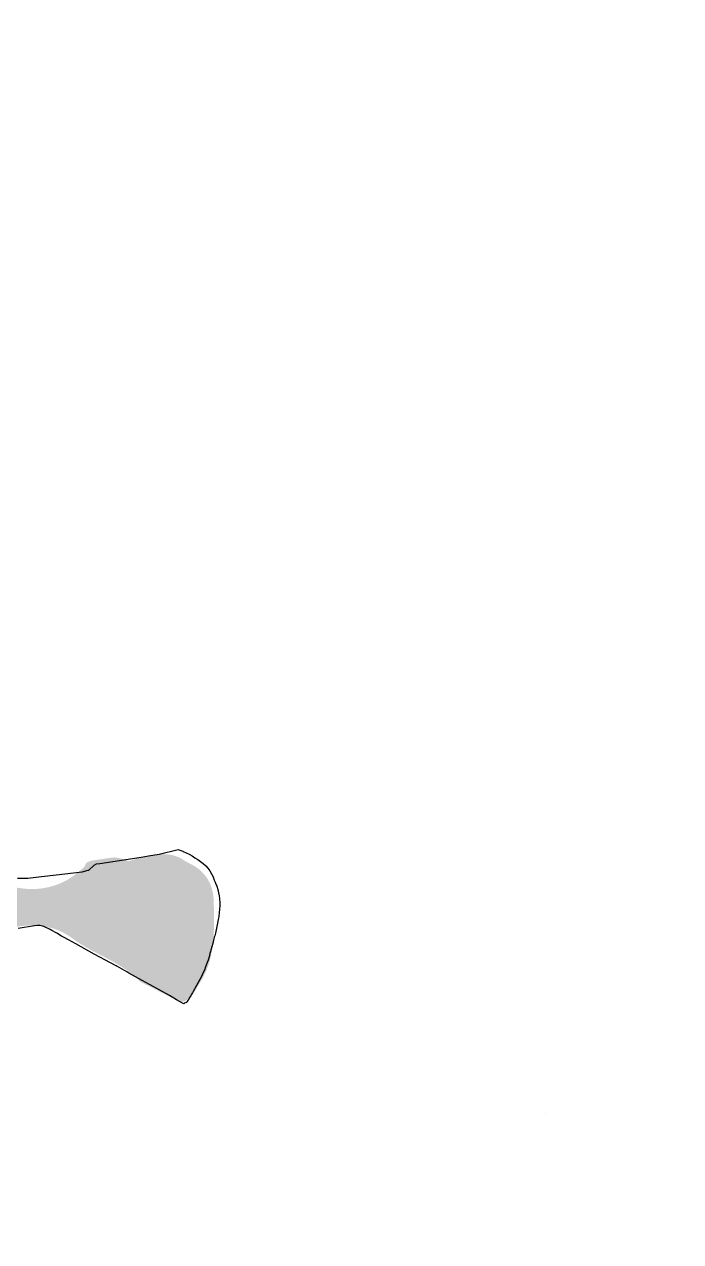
# Model space of a CAD drawing. Header units: inches. Extents: x 692273 to 716502, y 9316467 to 9326563.
# Drawn here: x 705400 to 707269, y 9318757 to 9322224 of the extents above; entities that cross this region are included whole.
import ezdxf

# ---------------------------------------------------------------- set-up
doc = ezdxf.new("R2010")
doc.units = ezdxf.units.IN
doc.header["$MEASUREMENT"] = 0
doc.layers.add('Land Value', color=7, linetype='Continuous')

msp = doc.modelspace()

# ---------------------------------------------------------------- hatches: boundary and pattern name
at = {"layer": 'Land Value', "transparency": 33554687}
h = msp.add_hatch(color=1, dxfattribs=at)
h.dxf.hatch_style = 2
h.paths.add_polyline_path([(705807.5, 9322223.6), (705807.5, 9322223.6)])
h = msp.add_hatch(color=3, dxfattribs=at)
h.dxf.hatch_style = 2
edge = h.paths.add_edge_path()
edge.add_spline(control_points=[(707267.7, 9322204.2), (707268, 9322203.9), (707268.3, 9322203.7), (707268.5, 9322203.4), (707268.5, 9322203.4), (707268.5, 9322203.4), (707268.5, 9322203.4), (707268.3, 9322203.7), (707268, 9322203.9), (707267.7, 9322204.2)], knot_values=[0, 0, 0, 0, 1, 1, 1, 2, 2, 2, 3, 3, 3, 3], degree=3, periodic=0)
h = msp.add_hatch(color=1, dxfattribs=at)
h.dxf.hatch_style = 2
edge = h.paths.add_edge_path()
edge.add_spline(control_points=[(705705.4, 9322143.3), (705705.5, 9322143.1), (705705.6, 9322142.9), (705705.7, 9322142.7), (705705.8, 9322142.7), (705705.9, 9322142.7), (705706, 9322142.7), (705706, 9322142.7), (705705.4, 9322143.3), (705705.4, 9322143.3)], knot_values=[0, 0, 0, 0, 1, 1, 1, 2, 2, 2, 3, 3, 3, 3], degree=3, periodic=0)
h = msp.add_hatch(color=1, dxfattribs=at)
h.dxf.hatch_style = 2
h.paths.add_polyline_path([(705847.3, 9322163.6), (705847.3, 9322163.6), (705847.3, 9322163.6)])
h = msp.add_hatch(color=1, dxfattribs=at)
h.dxf.hatch_style = 2
edge = h.paths.add_edge_path()
edge.add_spline(control_points=[(705847.4, 9322062.3), (705847.6, 9322062), (705847.9, 9322061.8), (705848.1, 9322061.5), (705848.1, 9322061.5), (705848.1, 9322061.5), (705848.1, 9322061.5), (705848.1, 9322061.5), (705847.4, 9322062.3), (705847.4, 9322062.3)], knot_values=[0, 0, 0, 0, 1, 1, 1, 2, 2, 2, 3, 3, 3, 3], degree=3, periodic=0)
h = msp.add_hatch(color=1, dxfattribs=at)
h.dxf.hatch_style = 2
h.paths.add_polyline_path([(705401.2, 9321758), (705401.2, 9321758), (705401.2, 9321758)])
h = msp.add_hatch(color=3, dxfattribs=at)
h.dxf.hatch_style = 2
h.paths.add_polyline_path([(705807.6, 9321656.6), (705807.6, 9321656.6), (705807.6, 9321656.6)])
h = msp.add_hatch(color=2, dxfattribs=at)
h.dxf.hatch_style = 2
edge = h.paths.add_edge_path()
edge.add_spline(control_points=[(706395.8, 9321596.3), (706395.8, 9321596.1), (706395.8, 9321595.9), (706395.8, 9321595.7), (706396, 9321595.8), (706396.2, 9321595.8), (706396.3, 9321595.8), (706396.3, 9321595.8), (706395.8, 9321596.3), (706395.8, 9321596.3)], knot_values=[0, 0, 0, 0, 1, 1, 1, 2, 2, 2, 3, 3, 3, 3], degree=3, periodic=0)
h = msp.add_hatch(color=3, dxfattribs=at)
h.dxf.hatch_style = 2
edge = h.paths.add_edge_path()
edge.add_spline(control_points=[(705888.4, 9321555), (705888.6, 9321555), (705888.8, 9321555), (705888.9, 9321555), (705888.9, 9321555), (705888.5, 9321555.5), (705888.5, 9321555.5), (705888.4, 9321555.4), (705888.4, 9321555.2), (705888.4, 9321555)], knot_values=[0, 0, 0, 0, 1, 1, 1, 2, 2, 2, 3, 3, 3, 3], degree=3, periodic=0)
h = msp.add_hatch(color=1, dxfattribs=at)
h.dxf.hatch_style = 2
edge = h.paths.add_edge_path()
edge.add_spline(control_points=[(705888.9, 9321555), (705888.9, 9321555.2), (705888.9, 9321555.4), (705888.8, 9321555.5), (705888.7, 9321555.6), (705888.6, 9321555.5), (705888.5, 9321555.5), (705888.5, 9321555.5), (705888.9, 9321555), (705888.9, 9321555)], knot_values=[0, 0, 0, 0, 1, 1, 1, 2, 2, 2, 3, 3, 3, 3], degree=3, periodic=0)
h = msp.add_hatch(color=1, dxfattribs=at)
h.dxf.hatch_style = 2
edge = h.paths.add_edge_path()
edge.add_spline(control_points=[(705543.7, 9321331.6), (705543.7, 9321331.5), (705543.6, 9321331.8), (705543.5, 9321332), (705543.5, 9321332), (705543.7, 9321331.6), (705543.7, 9321331.6), (705543.7, 9321331.6), (705543.7, 9321331.6), (705543.7, 9321331.6)], knot_values=[0, 0, 0, 0, 1, 1, 1, 2, 2, 2, 3, 3, 3, 3], degree=3, periodic=0)
h = msp.add_hatch(color=1, dxfattribs=at)
h.dxf.hatch_style = 2
h.paths.add_polyline_path([(705644.2, 9320885.7), (705644.2, 9320885.7), (705644.2, 9320885.7)])
h = msp.add_hatch(color=1, dxfattribs=at)
h.dxf.hatch_style = 2
edge = h.paths.add_edge_path()
edge.add_spline(control_points=[(707004.4, 9320277.6), (707004.5, 9320277.7), (707004.6, 9320277.7), (707004.7, 9320277.8), (707004.5, 9320277.7), (707004.3, 9320277.7), (707004.1, 9320277.6), (707004.2, 9320277.6), (707004.3, 9320277.6), (707004.4, 9320277.6)], knot_values=[0, 0, 0, 0, 1, 1, 1, 2, 2, 2, 3, 3, 3, 3], degree=3, periodic=0)
h = msp.add_hatch(color=1, dxfattribs=at)
h.dxf.hatch_style = 2
edge = h.paths.add_edge_path()
edge.add_spline(control_points=[(705939.6, 9319722.2), (705939.1, 9319779.6), (705912.6, 9319817.2), (705860.3, 9319839.1), (705815.1, 9319876.8), (705743.2, 9319857.3), (705698.3, 9319840.5), (705666, 9319853.1), (705637.5, 9319848.9), (705609.9, 9319844.9), (705592.6, 9319842.3), (705580.2, 9319839.4), (705573.8, 9319834.7), (705573.1, 9319825.8), (705554.3, 9319807.9), (705534.1, 9319794.5), (705455.5, 9319742.2), (705347.1, 9319752.5), (705270, 9319818.3), (705269.3, 9319818.9), (705268.5, 9319819.3), (705267.8, 9319819.9), (705267.8, 9319819.9), (705268.5, 9319819.4), (705268.5, 9319819.4), (705264, 9319820.8), (705259.8, 9319822.7), (705255.5, 9319824.3), (705212.8, 9319839.8), (705174.7, 9319862.2), (705146.9, 9319899.9), (705146.8, 9319900.1), (705146.6, 9319900.3), (705146.4, 9319900.4), (705142.6, 9319900.5), (705138.9, 9319900.9), (705135.3, 9319901.5), (705123.3, 9319903.6), (705113.1, 9319909.2), (705105.9, 9319920.7), (705105.9, 9319920.8), (705105.9, 9319920.8), (705105.9, 9319920.8), (705102.1, 9319921.1), (705098.7, 9319922.1), (705095.2, 9319922.8), (705072.8, 9319927.1), (705055.6, 9319939.4), (705044.8, 9319961.3), (705043.2, 9319961.3), (705042, 9319961.8), (705040.5, 9319961.8), (705038.1, 9319962), (705036, 9319962.4), (705033.9, 9319962.7), (705015.8, 9319965.6), (705005.5, 9319976.3), (705004.4, 9319996.5), (705004.3, 9319998.4), (705003.7, 9319999.8), (705003.8, 9320002), (704993.5, 9320004.9), (704987, 9320011.6), (704983.9, 9320021.8), (704980.9, 9320021.3), (704977.8, 9320021), (704974.7, 9320020.5), (704914.8, 9320012.5), (704854.7, 9320005), (704794.9, 9319995.9), (704777.3, 9319993.2), (704767, 9319978.2), (704759.3, 9319962.7), (704766.9, 9319844.9), (704816, 9319734.6), (704822.2, 9319616.5), (704824.1, 9319580.7), (704850.7, 9319576.8), (704879.8, 9319574.7), (704954.8, 9319569.3), (705026.2, 9319594.1), (705099.9, 9319600.7), (705186.3, 9319608.4), (705271.4, 9319632), (705356.7, 9319650), (705422, 9319663.9), (705483.3, 9319661.6), (705539.5, 9319619.2), (705597.7, 9319575.2), (705672.7, 9319556.5), (705730, 9319497.5), (705730, 9319497.5), (705845.5, 9319438.7), (705845.5, 9319438.7), (705876.4, 9319444.2), (705882.5, 9319468.2), (705896.3, 9319488.3), (705945.6, 9319559.9), (705940.3, 9319641.3), (705939.6, 9319722.2)], knot_values=[0, 0, 0, 0, 1, 1, 1, 2, 2, 2, 3, 5, 5, 5, 8, 8, 9, 9, 9, 10, 10, 10, 11, 11, 11, 12, 12, 12, 13, 13, 13, 14, 14, 14, 15, 15, 15, 16, 16, 16, 17, 17, 17, 18, 18, 18, 19, 19, 19, 20, 20, 20, 21, 21, 21, 22, 22, 22, 23, 23, 23, 24, 24, 24, 25, 25, 25, 26, 26, 26, 27, 27, 27, 28, 28, 28, 29, 29, 29, 30, 30, 30, 31, 31, 31, 32, 32, 32, 33, 33, 33, 34, 34, 34, 35, 35, 35, 36, 36, 36, 37, 37, 37, 37], degree=3, periodic=0)
h = msp.add_hatch(color=3, dxfattribs=at)
h.dxf.hatch_style = 2
edge = h.paths.add_edge_path()
edge.add_spline(control_points=[(707105.5, 9319893.1), (707105.5, 9319893.1), (707105.5, 9319893), (707105.5, 9319892.9), (707105.5, 9319892.9), (707105.9, 9319893.1), (707105.9, 9319893.1), (707105.8, 9319893.1), (707105.6, 9319893.1), (707105.5, 9319893.1)], knot_values=[0, 0, 0, 0, 1, 1, 1, 2, 2, 2, 3, 3, 3, 3], degree=3, periodic=0)
h = msp.add_hatch(color=1, dxfattribs=at)
h.dxf.hatch_style = 2
edge = h.paths.add_edge_path()
edge.add_spline(control_points=[(707268.1, 9319872), (707268.4, 9319872.1), (707268.5, 9319872.3), (707268.7, 9319872.4), (707268.7, 9319872.4), (707268.7, 9319872.4), (707268.7, 9319872.5), (707268.7, 9319872.5), (707268.1, 9319872), (707268.1, 9319872)], knot_values=[0, 0, 0, 0, 1, 1, 1, 2, 2, 2, 3, 3, 3, 3], degree=3, periodic=0)
h = msp.add_hatch(color=3, dxfattribs=at)
h.dxf.hatch_style = 2
edge = h.paths.add_edge_path()
edge.add_spline(control_points=[(706416.2, 9319831.8), (706416.2, 9319831.9), (706416.2, 9319831.9), (706416.2, 9319832), (706416, 9319832.1), (706415.9, 9319832.2), (706415.8, 9319832.3), (706415.8, 9319832.3), (706416.2, 9319831.8), (706416.2, 9319831.8)], knot_values=[0, 0, 0, 0, 1, 1, 1, 2, 2, 2, 3, 3, 3, 3], degree=3, periodic=0)
h = msp.add_hatch(color=3, dxfattribs=at)
h.dxf.hatch_style = 2
edge = h.paths.add_edge_path()
edge.add_spline(control_points=[(706436.5, 9319791.1), (706436.5, 9319791.3), (706436.4, 9319791.5), (706436.4, 9319791.7), (706436.3, 9319791.7), (706436.2, 9319791.6), (706436, 9319791.6), (706436, 9319791.6), (706436.5, 9319791.1), (706436.5, 9319791.1)], knot_values=[0, 0, 0, 0, 1, 1, 1, 2, 2, 2, 3, 3, 3, 3], degree=3, periodic=0)
h = msp.add_hatch(color=3, dxfattribs=at)
h.dxf.hatch_style = 2
edge = h.paths.add_edge_path()
edge.add_spline(control_points=[(706436.1, 9319791.3), (706436.3, 9319791.3), (706436.3, 9319791.1), (706436.5, 9319791.1), (706436.5, 9319791.1), (706436, 9319791.6), (706436, 9319791.6), (706436.1, 9319791.5), (706436.1, 9319791.4), (706436.1, 9319791.3)], knot_values=[0, 0, 0, 0, 1, 1, 1, 2, 2, 2, 3, 3, 3, 3], degree=3, periodic=0)
h = msp.add_hatch(color=2, dxfattribs=at)
h.dxf.hatch_style = 2
edge = h.paths.add_edge_path()
edge.add_spline(control_points=[(707228.3, 9319791.5), (707228.1, 9319791.3), (707227.9, 9319791.2), (707227.8, 9319791), (707227.8, 9319790.9), (707227.8, 9319790.9), (707227.8, 9319790.8), (707227.8, 9319790.8), (707228.3, 9319791.5), (707228.3, 9319791.5)], knot_values=[0, 0, 0, 0, 1, 1, 1, 2, 2, 2, 3, 3, 3, 3], degree=3, periodic=0)
h = msp.add_hatch(color=2, dxfattribs=at)
h.dxf.hatch_style = 2
h.paths.add_polyline_path([(707228.3, 9319791.5), (707228.3, 9319791.5)])
h = msp.add_hatch(color=1, dxfattribs=at)
h.dxf.hatch_style = 2
edge = h.paths.add_edge_path()
edge.add_spline(control_points=[(707208, 9319771.2), (707208, 9319771.2), (707208, 9319771.2), (707208, 9319771.2), (707208, 9319771.2), (707208, 9319771.2), (707208, 9319771.2), (707208, 9319771.2), (707208, 9319771.2), (707208, 9319771.2), (707208, 9319771.2), (707207.4, 9319770.5), (707207.4, 9319770.5), (707207.6, 9319770.6), (707207.7, 9319770.8), (707208, 9319770.9), (707208, 9319771), (707208, 9319771.1), (707208, 9319771.2), (707208, 9319771.2), (707208, 9319771.2), (707208, 9319771.2)], knot_values=[0, 0, 0, 0, 1, 1, 1, 2, 2, 2, 3, 3, 3, 4, 4, 4, 5, 5, 5, 6, 6, 6, 7, 7, 7, 7], degree=3, periodic=0)
h = msp.add_hatch(color=3, dxfattribs=at)
h.dxf.hatch_style = 2
edge = h.paths.add_edge_path()
edge.add_spline(control_points=[(706132.2, 9319426.2), (706132, 9319426.4), (706131.8, 9319426.6), (706131.7, 9319426.8), (706131.6, 9319426.8), (706131.6, 9319426.9), (706131.5, 9319426.9), (706131.5, 9319426.9), (706132.2, 9319426.2), (706132.2, 9319426.2)], knot_values=[0, 0, 0, 0, 1, 1, 1, 2, 2, 2, 3, 3, 3, 3], degree=3, periodic=0)
h = msp.add_hatch(color=1, dxfattribs=at)
h.dxf.hatch_style = 2
edge = h.paths.add_edge_path()
edge.add_spline(control_points=[(707227.9, 9319426.3), (707227.9, 9319426.3), (707227.9, 9319426.3), (707227.9, 9319426.3), (707227.9, 9319426.3), (707227.9, 9319426.3), (707227.9, 9319426.3), (707228, 9319426.5), (707227.9, 9319426.7), (707227.9, 9319426.8), (707227.9, 9319426.8), (707227.7, 9319426.8), (707227.7, 9319426.8), (707227.7, 9319426.8), (707227.9, 9319426.3), (707227.9, 9319426.3), (707227.9, 9319426.3), (707227.9, 9319426.3), (707227.9, 9319426.3)], knot_values=[0, 0, 0, 0, 1, 1, 1, 2, 2, 2, 3, 3, 3, 4, 4, 4, 5, 5, 5, 6, 6, 6, 6], degree=3, periodic=0)
h = msp.add_hatch(color=2, dxfattribs=at)
h.dxf.hatch_style = 2
edge = h.paths.add_edge_path()
edge.add_spline(control_points=[(707045.5, 9319386.1), (707045.4, 9319386), (707045.2, 9319385.8), (707045.1, 9319385.7), (707045.1, 9319385.6), (707045.1, 9319385.6), (707045.1, 9319385.5), (707045.1, 9319385.5), (707045.5, 9319386.1), (707045.5, 9319386.1)], knot_values=[0, 0, 0, 0, 1, 1, 1, 2, 2, 2, 3, 3, 3, 3], degree=3, periodic=0)
h = msp.add_hatch(color=3, dxfattribs=at)
h.dxf.hatch_style = 2
edge = h.paths.add_edge_path()
edge.add_spline(control_points=[(707004.5, 9319324.7), (707004.6, 9319324.8), (707004.7, 9319324.9), (707004.9, 9319325), (707004.9, 9319325.1), (707004.9, 9319325.2), (707004.9, 9319325.3), (707004.9, 9319325.3), (707004.5, 9319324.7), (707004.5, 9319324.7)], knot_values=[0, 0, 0, 0, 1, 1, 1, 2, 2, 2, 3, 3, 3, 3], degree=3, periodic=0)
h = msp.add_hatch(color=3, dxfattribs=at)
h.dxf.hatch_style = 2
h.paths.add_polyline_path([(707004.5, 9319324.7), (707004.5, 9319324.7), (707004.5, 9319324.7)])
h = msp.add_hatch(color=3, dxfattribs=at)
h.dxf.hatch_style = 2
edge = h.paths.add_edge_path()
edge.add_spline(control_points=[(706984.1, 9319284.1), (706984.3, 9319284.2), (706984.4, 9319284.3), (706984.6, 9319284.5), (706984.6, 9319284.5), (706984.7, 9319284.6), (706984.7, 9319284.7), (706984.7, 9319284.7), (706984.1, 9319284.1), (706984.1, 9319284.1)], knot_values=[0, 0, 0, 0, 1, 1, 1, 2, 2, 2, 3, 3, 3, 3], degree=3, periodic=0)
h = msp.add_hatch(color=3, dxfattribs=at)
h.dxf.hatch_style = 2
h.paths.add_polyline_path([(706984.1, 9319284.1), (706984.1, 9319284.1), (706984.1, 9319284.1)])
h = msp.add_hatch(color=3, dxfattribs=at)
h.dxf.hatch_style = 2
h.paths.add_polyline_path([(706923.3, 9319202.9), (706923.3, 9319202.9), (706923.3, 9319202.9)])
h = msp.add_hatch(color=3, dxfattribs=at)
h.dxf.hatch_style = 2
h.paths.add_polyline_path([(706903, 9319162.4), (706903, 9319162.4), (706903, 9319162.4)])
h = msp.add_hatch(color=3, dxfattribs=at)
h.dxf.hatch_style = 2
edge = h.paths.add_edge_path()
edge.add_spline(control_points=[(706882.7, 9319121.9), (706882.9, 9319122), (706883, 9319122.1), (706883.2, 9319122.2), (706883.2, 9319122.3), (706883.2, 9319122.3), (706883.2, 9319122.3), (706883.2, 9319122.3), (706882.7, 9319121.9), (706882.7, 9319121.9)], knot_values=[0, 0, 0, 0, 1, 1, 1, 2, 2, 2, 3, 3, 3, 3], degree=3, periodic=0)
h = msp.add_hatch(color=2, dxfattribs=at)
h.dxf.hatch_style = 2
edge = h.paths.add_edge_path()
edge.add_spline(control_points=[(706882.7, 9319122.1), (706882.7, 9319122.1), (706882.7, 9319122), (706882.7, 9319121.9), (706882.7, 9319121.9), (706883.2, 9319122.3), (706883.2, 9319122.3), (706883, 9319122.3), (706882.9, 9319122.2), (706882.7, 9319122.1)], knot_values=[0, 0, 0, 0, 1, 1, 1, 2, 2, 2, 3, 3, 3, 3], degree=3, periodic=0)
h = msp.add_hatch(color=2, dxfattribs=at)
h.dxf.hatch_style = 2
h.paths.add_polyline_path([(706801.4, 9319040.9), (706801.4, 9319041.3), (706801.1, 9319041.1)])
h = msp.add_hatch(color=3, dxfattribs=at)
h.dxf.hatch_style = 2
h.paths.add_polyline_path([(706801.1, 9319040.9), (706801.4, 9319040.9), (706801.1, 9319041.1)])
h = msp.add_hatch(color=3, dxfattribs=at)
h.dxf.hatch_style = 2
edge = h.paths.add_edge_path()
edge.add_spline(control_points=[(707064.9, 9319020.9), (707065, 9319021), (707065.2, 9319021.2), (707065.4, 9319021.4), (707065.4, 9319021.4), (707065.4, 9319021.4), (707065.4, 9319021.4), (707065.2, 9319021.2), (707065, 9319021), (707064.9, 9319020.9), (707064.9, 9319020.9), (707064.9, 9319020.9), (707064.9, 9319020.9)], knot_values=[0, 0, 0, 0, 1, 1, 1, 2, 2, 2, 3, 3, 3, 4, 4, 4, 4], degree=3, periodic=0)
h = msp.add_hatch(color=2, dxfattribs=at)
h.dxf.hatch_style = 2
edge = h.paths.add_edge_path()
edge.add_spline(control_points=[(707207.2, 9318757.7), (707207.2, 9318757.5), (707207.2, 9318757.4), (707207.2, 9318757.2), (707207.3, 9318757.3), (707207.4, 9318757.3), (707207.5, 9318757.4), (707207.5, 9318757.4), (707207.2, 9318757.7), (707207.2, 9318757.7)], knot_values=[0, 0, 0, 0, 1, 1, 1, 2, 2, 2, 3, 3, 3, 3], degree=3, periodic=0)

# ---------------------------------------------------------------- linework, layer by layer
msp.add_lwpolyline([(705380.8, 9319792.3), (705410.3, 9319792.1), (705448.8, 9319797.4), (705491.2, 9319801.7), (705565.2, 9319810.1), (705582.2, 9319815), (705583.6, 9319815.5), (705599.1, 9319829.5), (705605.5, 9319833.2), (705614.8, 9319834.3), (705733.2, 9319851.6), (705754, 9319855.5), (705784.3, 9319860.4), (705838.1, 9319873.5), (705843.2, 9319871.9), (705845.8, 9319870.9), (705851.1, 9319868.9), (705852.2, 9319868.5), (705861, 9319864.7), (705869.7, 9319860.4), (705878, 9319855.7), (705886, 9319850.5), (705893.9, 9319845.1), (705901.6, 9319839.5), (705909.2, 9319833.7), (705916.7, 9319827.7), (705923, 9319820.5), (705928.6, 9319812.7), (705933.5, 9319804.4), (705937.6, 9319795.7), (705940.8, 9319786.7), (705943.4, 9319781), (705944.8, 9319778), (705948.2, 9319769.2), (705951, 9319760.1), (705953.3, 9319750.9), (705955, 9319741.6), (705955.9, 9319734.4), (705956.1, 9319732.1), (705956.7, 9319722.7), (705956.7, 9319713.2), (705956.1, 9319703.7), (705955.1, 9319693.8), (705953.8, 9319684), (705953, 9319678.5), (705952.3, 9319674.1), (705950.6, 9319664.4), (705950.2, 9319662.5), (705949.5, 9319658.9), (705948.7, 9319654.6), (705946.5, 9319644.9), (705944.1, 9319635.3), (705942.2, 9319628.5), (705940.9, 9319623.8), (705940.9, 9319623.7), (705938.9, 9319616.1), (705936.4, 9319606.4), (705933.8, 9319596.8), (705931.3, 9319587.1), (705930.3, 9319583.2), (705928.8, 9319577.5), (705926.2, 9319567.8), (705923.2, 9319558.4), (705921.1, 9319552.4), (705919.9, 9319549.1), (705916.4, 9319539.8), (705912.7, 9319530.7), (705908.7, 9319521.6), (705904.5, 9319512.7), (705899.7, 9319504), (705894.8, 9319495.4), (705890, 9319486.7), (705885.2, 9319478.1), (705884.3, 9319476.6), (705880.6, 9319469.8), (705878.6, 9319466.2), (705876.7, 9319462.7), (705876.1, 9319461.6), (705873.9, 9319457.6), (705871.5, 9319453.3), (705867, 9319445), (705863.3, 9319440.1), (705861.9, 9319438.3), (705861.7, 9319438.1), (705860.2, 9319436.8), (705858.5, 9319437.8), (705857.4, 9319436.9), (705854.2, 9319434.3), (705854, 9319434.2), (705850.5, 9319436.2), (705833.7, 9319445.5), (705813.5, 9319458.4), (705758, 9319488.7), (705756.6, 9319489.4), (705735.9, 9319500.7), (705697.9, 9319522.1), (705691.8, 9319525.6), (705665.6, 9319540.3), (705664.5, 9319541), (705664.5, 9319541), (705661.5, 9319542.5), (705599.2, 9319576.3), (705546.4, 9319605.3), (705526.2, 9319616.4), (705513.6, 9319623.2), (705506.4, 9319627.5), (705493.1, 9319635.6), (705478.3, 9319643.7), (705473.7, 9319646.3), (705455.6, 9319654.4), (705444.2, 9319657.1), (705437.8, 9319657.5), (705428.7, 9319656.2), (705383.1, 9319649.2)])

doc.saveas('drawing.dxf')
